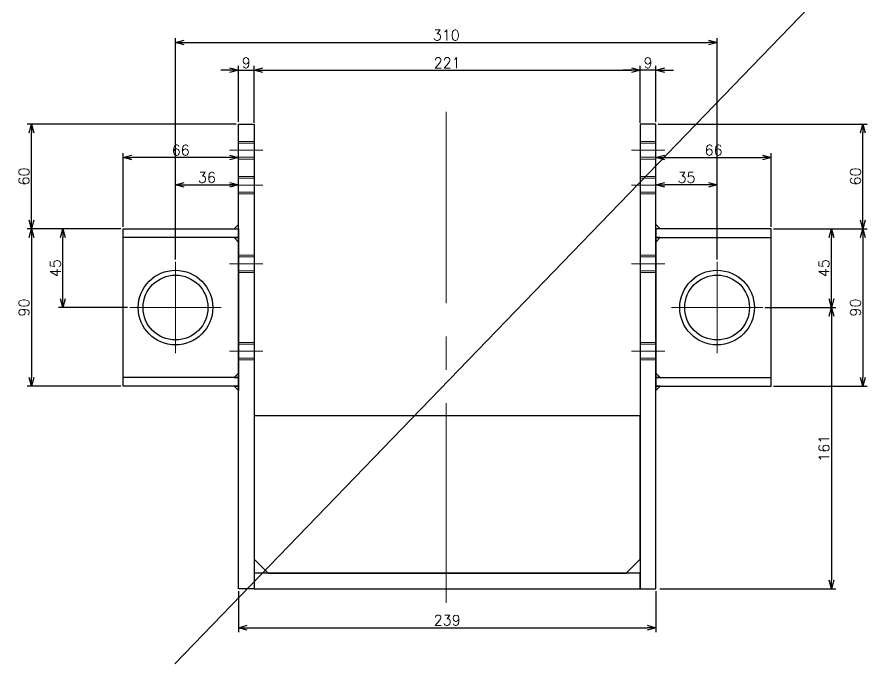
# Model space of a CAD drawing. Header units: millimetres. Extents: x -16130 to 36813, y -8099 to 27484.
# Drawn here: x 8671.5 to 9162.5, y 17818.8 to 18188.9 of the extents above; entities that cross this region are included whole.
import ezdxf

# ---------------------------------------------------------------- set-up
doc = ezdxf.new("R2010")
doc.units = ezdxf.units.MM
doc.header["$LTSCALE"] = 6
doc.header["$PDMODE"] = 99
doc.header["$PDSIZE"] = 1
doc.linetypes.add('CENTER2', pattern=[28.575, 19.05, -3.175, 3.175, -3.175])
doc.linetypes.add('HIDDEN', pattern=[9.525, 6.35, -3.175])
for name, color, linetype, lineweight in [('04_HIDDEN', 2, 'HIDDEN', 13), ('05_CENTER', 4, 'CENTER2', 13), ('08_DIM', 3, 'Continuous', 13)]:
    doc.layers.add(name, color=color, linetype=linetype, lineweight=lineweight)
doc.styles.add('KSS_TXT', font='txt.shx', dxfattribs={"bigfont": 'extfont2.shx'})
doc.dimstyles.new('KSS_DIM', dxfattribs={"dimtxt": 3, "dimasz": 2.5, "dimexe": 1.25, "dimexo": 0.625, "dimtad": 1, "dimdsep": 46, "dimtxsty": 'KSS_TXT', "dimblk": 'OPEN30', "dimcen": 0, "dimazin": 2, "dimtfac": 0.75, "dimtmove": 0, "dimatfit": 3, "dimldrblk": 'OPEN30', "dimfxl": 1, "dimtolj": 1, "dimarcsym": 0})

# ---------------------------------------------------------------- blocks, each defined once
blk = doc.blocks.new('_Open30')
at = {"color": 0, "linetype": 'ByBlock', "lineweight": -2}
for p, q in [((-1, 0.268), (0, 0)), ((0, 0), (-1, -0.268)), ((0, 0), (-1, 0))]:
    blk.add_line(p, q, dxfattribs=at)
blk = doc.blocks.new('*D591')
at = {"layer": '08_DIM', "color": 0, "lineweight": -2, "transparency": 16777216}
for p, q in [((8798.17, 17860.46), (8798.17, 17837.04)), ((9037.17, 17860.46), (9037.17, 17837.04)), ((8803.17, 17839.54), (9032.17, 17839.54))]:
    blk.add_line(p, q, dxfattribs=at)
at = {"layer": 'Defpoints', "color": 0, "transparency": 16777216}
for p in [(8798.17, 17861.71), (9037.17, 17861.71), (9037.17, 17839.54)]:
    blk.add_point(p, dxfattribs=at)
at = {"layer": '08_DIM', "color": 0, "lineweight": -2, "transparency": 16777216, "xscale": 5, "yscale": 5, "zscale": 5, "rotation": 180}
blk.add_blockref('_Open30', (8798.17, 17839.54), dxfattribs=at)
at = {"layer": '08_DIM', "color": 0, "lineweight": -2, "transparency": 16777216, "xscale": 5, "yscale": 5, "zscale": 5}
blk.add_blockref('_Open30', (9037.17, 17839.54), dxfattribs=at)
at = {"layer": '08_DIM', "color": 0, "transparency": 16777216, "insert": (8917.67, 17843.79), "char_height": 6, "attachment_point": 5, "style": 'KSS_TXT'}
blk.add_mtext('\\A1;239', dxfattribs=at)
blk = doc.blocks.new('*D1360')
at = {"layer": '08_DIM', "color": 0, "lineweight": -2, "transparency": 16777216}
for p, q in [((9104.42, 18067.71), (9140.11, 18067.71)), ((9137.61, 18027.71), (9137.61, 18062.71)), ((9099.58, 18022.71), (9140.11, 18022.71))]:
    blk.add_line(p, q, dxfattribs=at)
at = {"layer": 'Defpoints', "color": 0, "transparency": 16777216}
for p in [(9103.17, 18067.71), (9137.61, 18067.71), (9098.33, 18022.71)]:
    blk.add_point(p, dxfattribs=at)
at = {"layer": '08_DIM', "color": 0, "lineweight": -2, "transparency": 16777216, "xscale": 5, "yscale": 5, "zscale": 5}
for p, rotation in [((9137.61, 18067.71), 90), ((9137.61, 18022.71), 270)]:
    blk.add_blockref('_Open30', p, dxfattribs=dict(at, rotation=rotation))
at = {"layer": '08_DIM', "color": 0, "transparency": 16777216, "insert": (9133.36, 18045.21), "char_height": 6, "attachment_point": 5, "rotation": 90, "style": 'KSS_TXT'}
blk.add_mtext('\\A1;45', dxfattribs=at)
blk = doc.blocks.new('*D1361')
at = {"layer": '08_DIM', "color": 0, "lineweight": -2, "transparency": 16777216}
for p, q in [((9104.42, 18067.71), (9158.11, 18067.71)), ((9155.61, 18062.71), (9155.61, 17982.71)), ((9104.42, 17977.71), (9158.11, 17977.71))]:
    blk.add_line(p, q, dxfattribs=at)
at = {"layer": 'Defpoints', "color": 0, "transparency": 16777216}
for p in [(9103.17, 18067.71), (9103.17, 17977.71), (9155.61, 17977.71)]:
    blk.add_point(p, dxfattribs=at)
at = {"layer": '08_DIM', "color": 0, "lineweight": -2, "transparency": 16777216, "xscale": 5, "yscale": 5, "zscale": 5}
for p, rotation in [((9155.61, 18067.71), 90), ((9155.61, 17977.71), 270)]:
    blk.add_blockref('_Open30', p, dxfattribs=dict(at, rotation=rotation))
at = {"layer": '08_DIM', "color": 0, "transparency": 16777216, "insert": (9151.36, 18022.71), "char_height": 6, "attachment_point": 5, "rotation": 90, "style": 'KSS_TXT'}
blk.add_mtext('\\A1;90', dxfattribs=at)
blk = doc.blocks.new('*D1362')
at = {"layer": '08_DIM', "color": 0, "lineweight": -2, "transparency": 16777216}
for p, q in [((9037.17, 18078.46), (9037.17, 18095.39)), ((9067.17, 18092.89), (9042.17, 18092.89)), ((9072.17, 18050.13), (9072.17, 18095.39))]:
    blk.add_line(p, q, dxfattribs=at)
at = {"layer": 'Defpoints', "color": 0, "transparency": 16777216}
for p in [(9037.17, 18092.89), (9037.17, 18077.21), (9072.17, 18048.88)]:
    blk.add_point(p, dxfattribs=at)
at = {"layer": '08_DIM', "color": 0, "lineweight": -2, "transparency": 16777216, "xscale": 5, "yscale": 5, "zscale": 5, "rotation": 180}
blk.add_blockref('_Open30', (9037.17, 18092.89), dxfattribs=at)
at = {"layer": '08_DIM', "color": 0, "lineweight": -2, "transparency": 16777216, "xscale": 5, "yscale": 5, "zscale": 5}
blk.add_blockref('_Open30', (9072.17, 18092.89), dxfattribs=at)
at = {"layer": '08_DIM', "color": 0, "transparency": 16777216, "insert": (9054.67, 18097.14), "char_height": 6, "attachment_point": 5, "style": 'KSS_TXT'}
blk.add_mtext('\\A1;35', dxfattribs=at)
blk = doc.blocks.new('*D1363')
at = {"layer": '08_DIM', "color": 0, "lineweight": -2, "transparency": 16777216}
for p, q in [((9037.17, 18078.46), (9037.17, 18111)), ((9103.17, 18068.96), (9103.17, 18111)), ((9042.17, 18108.5), (9098.17, 18108.5))]:
    blk.add_line(p, q, dxfattribs=at)
at = {"layer": 'Defpoints', "color": 0, "transparency": 16777216}
for p in [(9103.17, 18108.5), (9037.17, 18077.21), (9103.17, 18067.71)]:
    blk.add_point(p, dxfattribs=at)
at = {"layer": '08_DIM', "color": 0, "lineweight": -2, "transparency": 16777216, "xscale": 5, "yscale": 5, "zscale": 5, "rotation": 180}
blk.add_blockref('_Open30', (9037.17, 18108.5), dxfattribs=at)
at = {"layer": '08_DIM', "color": 0, "lineweight": -2, "transparency": 16777216, "xscale": 5, "yscale": 5, "zscale": 5}
blk.add_blockref('_Open30', (9103.17, 18108.5), dxfattribs=at)
at = {"layer": '08_DIM', "color": 0, "transparency": 16777216, "insert": (9070.17, 18112.75), "char_height": 6, "attachment_point": 5, "style": 'KSS_TXT'}
blk.add_mtext('\\A1;66', dxfattribs=at)
blk = doc.blocks.new('*D1364')
at = {"layer": '08_DIM', "color": 0, "lineweight": -2, "transparency": 16777216}
for p, q in [((9028.17, 18128.46), (9028.17, 18161)), ((9037.17, 18128.96), (9037.17, 18161)), ((9023.17, 18158.5), (9018.17, 18158.5)), ((9037.17, 18158.5), (9028.17, 18158.5)), ((9042.17, 18158.5), (9047.17, 18158.5))]:
    blk.add_line(p, q, dxfattribs=at)
at = {"layer": 'Defpoints', "color": 0, "transparency": 16777216}
for p in [(9028.17, 18158.5), (9028.17, 18127.21), (9037.17, 18127.71)]:
    blk.add_point(p, dxfattribs=at)
at = {"layer": '08_DIM', "color": 0, "lineweight": -2, "transparency": 16777216, "xscale": 5, "yscale": 5, "zscale": 5}
blk.add_blockref('_Open30', (9028.17, 18158.5), dxfattribs=at)
at = {"layer": '08_DIM', "color": 0, "lineweight": -2, "transparency": 16777216, "xscale": 5, "yscale": 5, "zscale": 5, "rotation": 180}
blk.add_blockref('_Open30', (9037.17, 18158.5), dxfattribs=at)
at = {"layer": '08_DIM', "color": 0, "transparency": 16777216, "insert": (9032.67, 18162.75), "char_height": 6, "attachment_point": 5, "style": 'KSS_TXT'}
blk.add_mtext('\\A1;9', dxfattribs=at)
blk = doc.blocks.new('*D1365')
at = {"layer": '08_DIM', "color": 0, "lineweight": -2, "transparency": 16777216}
for p, q in [((8730.92, 18067.71), (8695.22, 18067.71)), ((8697.72, 18027.71), (8697.72, 18062.71)), ((8734.75, 18022.71), (8695.22, 18022.71))]:
    blk.add_line(p, q, dxfattribs=at)
at = {"layer": 'Defpoints', "color": 0, "transparency": 16777216}
for p in [(8697.72, 18067.71), (8732.17, 18067.71), (8736, 18022.71)]:
    blk.add_point(p, dxfattribs=at)
at = {"layer": '08_DIM', "color": 0, "lineweight": -2, "transparency": 16777216, "xscale": 5, "yscale": 5, "zscale": 5}
for p, rotation in [((8697.72, 18067.71), 90), ((8697.72, 18022.71), 270)]:
    blk.add_blockref('_Open30', p, dxfattribs=dict(at, rotation=rotation))
at = {"layer": '08_DIM', "color": 0, "transparency": 16777216, "insert": (8693.46, 18045.21), "char_height": 6, "attachment_point": 5, "rotation": 90, "style": 'KSS_TXT'}
blk.add_mtext('\\A1;45', dxfattribs=at)
blk = doc.blocks.new('*D1366')
at = {"layer": '08_DIM', "color": 0, "lineweight": -2, "transparency": 16777216}
for p, q in [((8730.92, 18067.71), (8677.22, 18067.71)), ((8679.72, 18062.71), (8679.72, 17982.71)), ((8730.92, 17977.71), (8677.22, 17977.71))]:
    blk.add_line(p, q, dxfattribs=at)
at = {"layer": 'Defpoints', "color": 0, "transparency": 16777216}
for p in [(8732.17, 18067.71), (8679.72, 17977.71), (8732.17, 17977.71)]:
    blk.add_point(p, dxfattribs=at)
at = {"layer": '08_DIM', "color": 0, "lineweight": -2, "transparency": 16777216, "xscale": 5, "yscale": 5, "zscale": 5}
for p, rotation in [((8679.72, 18067.71), 90), ((8679.72, 17977.71), 270)]:
    blk.add_blockref('_Open30', p, dxfattribs=dict(at, rotation=rotation))
at = {"layer": '08_DIM', "color": 0, "transparency": 16777216, "insert": (8675.47, 18022.71), "char_height": 6, "attachment_point": 5, "rotation": 90, "style": 'KSS_TXT'}
blk.add_mtext('\\A1;90', dxfattribs=at)
blk = doc.blocks.new('*D1367')
at = {"layer": '08_DIM', "color": 0, "lineweight": -2, "transparency": 16777216}
for p, q in [((8762.17, 18050.13), (8762.17, 18095.39)), ((8767.17, 18092.89), (8793.17, 18092.89)), ((8798.17, 18078.46), (8798.17, 18095.39))]:
    blk.add_line(p, q, dxfattribs=at)
at = {"layer": 'Defpoints', "color": 0, "transparency": 16777216}
for p in [(8798.17, 18092.89), (8798.17, 18077.21), (8762.17, 18048.88)]:
    blk.add_point(p, dxfattribs=at)
at = {"layer": '08_DIM', "color": 0, "lineweight": -2, "transparency": 16777216, "xscale": 5, "yscale": 5, "zscale": 5, "rotation": 180}
blk.add_blockref('_Open30', (8762.17, 18092.89), dxfattribs=at)
at = {"layer": '08_DIM', "color": 0, "lineweight": -2, "transparency": 16777216, "xscale": 5, "yscale": 5, "zscale": 5}
blk.add_blockref('_Open30', (8798.17, 18092.89), dxfattribs=at)
at = {"layer": '08_DIM', "color": 0, "transparency": 16777216, "insert": (8780.17, 18097.14), "char_height": 6, "attachment_point": 5, "style": 'KSS_TXT'}
blk.add_mtext('\\A1;36', dxfattribs=at)
blk = doc.blocks.new('*D1368')
at = {"layer": '08_DIM', "color": 0, "lineweight": -2, "transparency": 16777216}
for p, q in [((8732.17, 18068.96), (8732.17, 18111)), ((8798.17, 18078.46), (8798.17, 18111)), ((8793.17, 18108.5), (8737.17, 18108.5))]:
    blk.add_line(p, q, dxfattribs=at)
at = {"layer": 'Defpoints', "color": 0, "transparency": 16777216}
for p in [(8732.17, 18108.5), (8798.17, 18077.21), (8732.17, 18067.71)]:
    blk.add_point(p, dxfattribs=at)
at = {"layer": '08_DIM', "color": 0, "lineweight": -2, "transparency": 16777216, "xscale": 5, "yscale": 5, "zscale": 5, "rotation": 180}
blk.add_blockref('_Open30', (8732.17, 18108.5), dxfattribs=at)
at = {"layer": '08_DIM', "color": 0, "lineweight": -2, "transparency": 16777216, "xscale": 5, "yscale": 5, "zscale": 5}
blk.add_blockref('_Open30', (8798.17, 18108.5), dxfattribs=at)
at = {"layer": '08_DIM', "color": 0, "transparency": 16777216, "insert": (8765.17, 18112.75), "char_height": 6, "attachment_point": 5, "style": 'KSS_TXT'}
blk.add_mtext('\\A1;66', dxfattribs=at)
blk = doc.blocks.new('*D1369')
at = {"layer": '08_DIM', "color": 0, "lineweight": -2, "transparency": 16777216}
for p, q in [((8798.17, 18128.96), (8798.17, 18161)), ((8807.17, 18128.46), (8807.17, 18161)), ((8793.17, 18158.5), (8788.17, 18158.5)), ((8798.17, 18158.5), (8807.17, 18158.5)), ((8812.17, 18158.5), (8817.17, 18158.5))]:
    blk.add_line(p, q, dxfattribs=at)
at = {"layer": 'Defpoints', "color": 0, "transparency": 16777216}
for p in [(8807.17, 18158.5), (8798.17, 18127.71), (8807.17, 18127.21)]:
    blk.add_point(p, dxfattribs=at)
at = {"layer": '08_DIM', "color": 0, "lineweight": -2, "transparency": 16777216, "xscale": 5, "yscale": 5, "zscale": 5}
blk.add_blockref('_Open30', (8798.17, 18158.5), dxfattribs=at)
at = {"layer": '08_DIM', "color": 0, "lineweight": -2, "transparency": 16777216, "xscale": 5, "yscale": 5, "zscale": 5, "rotation": 180}
blk.add_blockref('_Open30', (8807.17, 18158.5), dxfattribs=at)
at = {"layer": '08_DIM', "color": 0, "transparency": 16777216, "insert": (8802.67, 18162.75), "char_height": 6, "attachment_point": 5, "style": 'KSS_TXT'}
blk.add_mtext('\\A1;9', dxfattribs=at)
blk = doc.blocks.new('*D1376')
at = {"layer": '08_DIM', "color": 0, "lineweight": -2, "transparency": 16777216}
for p, q in [((8807.17, 18128.46), (8807.17, 18161)), ((9028.17, 18128.46), (9028.17, 18161)), ((8812.17, 18158.5), (9023.17, 18158.5))]:
    blk.add_line(p, q, dxfattribs=at)
at = {"layer": 'Defpoints', "color": 0, "transparency": 16777216}
for p in [(9028.17, 18158.5), (8807.17, 18127.21), (9028.17, 18127.21)]:
    blk.add_point(p, dxfattribs=at)
at = {"layer": '08_DIM', "color": 0, "lineweight": -2, "transparency": 16777216, "xscale": 5, "yscale": 5, "zscale": 5, "rotation": 180}
blk.add_blockref('_Open30', (8807.17, 18158.5), dxfattribs=at)
at = {"layer": '08_DIM', "color": 0, "lineweight": -2, "transparency": 16777216, "xscale": 5, "yscale": 5, "zscale": 5}
blk.add_blockref('_Open30', (9028.17, 18158.5), dxfattribs=at)
at = {"layer": '08_DIM', "color": 0, "transparency": 16777216, "insert": (8917.67, 18162.75), "char_height": 6, "attachment_point": 5, "style": 'KSS_TXT'}
blk.add_mtext('\\A1;221', dxfattribs=at)
blk = doc.blocks.new('*D1377')
at = {"layer": '08_DIM', "color": 0, "lineweight": -2, "transparency": 16777216}
for p, q in [((9038.42, 18127.71), (9158.11, 18127.71)), ((9155.61, 18072.71), (9155.61, 18122.71)), ((9104.42, 18067.71), (9158.11, 18067.71))]:
    blk.add_line(p, q, dxfattribs=at)
at = {"layer": 'Defpoints', "color": 0, "transparency": 16777216}
for p in [(9037.17, 18127.71), (9155.61, 18127.71), (9103.17, 18067.71)]:
    blk.add_point(p, dxfattribs=at)
at = {"layer": '08_DIM', "color": 0, "lineweight": -2, "transparency": 16777216, "xscale": 5, "yscale": 5, "zscale": 5}
for p, rotation in [((9155.61, 18127.71), 90), ((9155.61, 18067.71), 270)]:
    blk.add_blockref('_Open30', p, dxfattribs=dict(at, rotation=rotation))
at = {"layer": '08_DIM', "color": 0, "transparency": 16777216, "insert": (9151.36, 18097.71), "char_height": 6, "attachment_point": 5, "rotation": 90, "style": 'KSS_TXT'}
blk.add_mtext('\\A1;60', dxfattribs=at)
blk = doc.blocks.new('*D1378')
at = {"layer": '08_DIM', "color": 0, "lineweight": -2, "transparency": 16777216}
for p, q in [((8796.92, 18127.71), (8677.22, 18127.71)), ((8679.72, 18072.71), (8679.72, 18122.71)), ((8730.92, 18067.71), (8677.22, 18067.71))]:
    blk.add_line(p, q, dxfattribs=at)
at = {"layer": 'Defpoints', "color": 0, "transparency": 16777216}
for p in [(8679.72, 18127.71), (8798.17, 18127.71), (8732.17, 18067.71)]:
    blk.add_point(p, dxfattribs=at)
at = {"layer": '08_DIM', "color": 0, "lineweight": -2, "transparency": 16777216, "xscale": 5, "yscale": 5, "zscale": 5}
for p, rotation in [((8679.72, 18127.71), 90), ((8679.72, 18067.71), 270)]:
    blk.add_blockref('_Open30', p, dxfattribs=dict(at, rotation=rotation))
at = {"layer": '08_DIM', "color": 0, "transparency": 16777216, "insert": (8675.47, 18097.71), "char_height": 6, "attachment_point": 5, "rotation": 90, "style": 'KSS_TXT'}
blk.add_mtext('\\A1;60', dxfattribs=at)
blk = doc.blocks.new('*D1391')
at = {"layer": '08_DIM', "color": 0, "lineweight": -2, "transparency": 16777216}
for p, q in [((8762.17, 18050.13), (8762.17, 18176.81)), ((8767.17, 18174.31), (9067.17, 18174.31)), ((9072.17, 18050.13), (9072.17, 18176.81))]:
    blk.add_line(p, q, dxfattribs=at)
at = {"layer": 'Defpoints', "color": 0, "transparency": 16777216}
for p in [(9072.17, 18174.31), (8762.17, 18048.88), (9072.17, 18048.88)]:
    blk.add_point(p, dxfattribs=at)
at = {"layer": '08_DIM', "color": 0, "lineweight": -2, "transparency": 16777216, "xscale": 5, "yscale": 5, "zscale": 5, "rotation": 180}
blk.add_blockref('_Open30', (8762.17, 18174.31), dxfattribs=at)
at = {"layer": '08_DIM', "color": 0, "lineweight": -2, "transparency": 16777216, "xscale": 5, "yscale": 5, "zscale": 5}
blk.add_blockref('_Open30', (9072.17, 18174.31), dxfattribs=at)
at = {"layer": '08_DIM', "color": 0, "transparency": 16777216, "insert": (8917.17, 18178.56), "char_height": 6, "attachment_point": 5, "style": 'KSS_TXT'}
blk.add_mtext('\\A1;310', dxfattribs=at)
blk = doc.blocks.new('A$C0C37755B_1_1')
at = {"color": 0}
for p, q in [((-119, 160), (-185, 160)), ((120, 160), (186, 160)), ((-119, 80), (-185, 80)), ((120, 80), (186, 80))]:
    blk.add_line(p, q, dxfattribs=at)
for points in [[(-110, -41), (-119, -41), (-119, 225), (-110, 225)], [(111, -41), (120, -41), (120, 225), (111, 225)], [(-185, 165), (-119, 165), (-119, 75), (-185, 75)], [(186, 165), (120, 165), (120, 75), (186, 75)], [(-102, -32), (103, -32), (111, -24), (111, 58), (-110, 58), (-110, -24)], [(-110, -41), (111, -41), (111, -32), (-110, -32)]]:
    blk.add_lwpolyline(points, close=True, dxfattribs=at)
at = {"color": 3}
for points in [[(-119, 165), (-119, 167.5), (-119, 167.5), (-121.5, 165)], [(120, 165), (120, 167.5), (120, 167.5), (122.5, 165)], [(-119, 160), (-119, 157.5), (-119, 157.5), (-121.5, 160)], [(120, 160), (120, 157.5), (120, 157.5), (122.5, 160)], [(-119, 80), (-119, 82.5), (-119, 82.5), (-121.5, 80)], [(120, 80), (120, 82.5), (120, 82.5), (122.5, 80)], [(-119, 75), (-119, 72.5), (-119, 72.5), (-121.5, 75)], [(120, 75), (120, 72.5), (120, 72.5), (122.5, 75)]]:
    blk.add_lwpolyline(points, close=True, dxfattribs=at)
at = {"color": 0}
for centre, radius in [((-155, 120), 21.35), ((-155, 120), 18.55), ((155, 120), 21.35), ((155, 120), 18.55)]:
    blk.add_circle(centre, radius, dxfattribs=at)
at = {"layer": '04_HIDDEN'}
for p, q in [((-110, 215), (-119, 215)), ((-110, 214), (-119, 214)), ((111, 215), (120, 215)), ((111, 214), (120, 214)), ((-110, 206), (-119, 206)), ((-110, 205), (-119, 205)), ((111, 206), (120, 206)), ((111, 205), (120, 205)), ((-110, 195), (-119, 195)), ((-110, 194), (-119, 194)), ((111, 195), (120, 195)), ((111, 194), (120, 194)), ((-110, 186), (-119, 186)), ((-110, 185), (-119, 185)), ((111, 186), (120, 186)), ((111, 185), (120, 185)), ((-110, 150), (-119, 150)), ((-110, 149), (-119, 149)), ((111, 150), (120, 150)), ((111, 149), (120, 149)), ((-110, 141), (-119, 141)), ((-110, 140), (-119, 140)), ((111, 141), (120, 141)), ((111, 140), (120, 140)), ((-110, 100), (-119, 100)), ((-110, 99), (-119, 99)), ((111, 100), (120, 100)), ((111, 99), (120, 99)), ((-110, 91), (-119, 91)), ((-110, 90), (-119, 90)), ((111, 91), (120, 91)), ((111, 90), (120, 90))]:
    blk.add_line(p, q, dxfattribs=at)
at = {"layer": '05_CENTER'}
for p, q in [((0, -48.93), (0, 231.93)), ((-105, 210), (-124, 210)), ((106, 210), (125, 210)), ((-105, 190), (-124, 190)), ((106, 190), (125, 190)), ((-155, 93.83), (-155, 146.17)), ((-105, 145), (-124, 145)), ((106, 145), (125, 145)), ((155, 146.17), (155, 93.83)), ((-128.83, 120), (-181.17, 120)), ((128.83, 120), (181.17, 120)), ((-105, 95), (-124, 95)), ((106, 95), (125, 95))]:
    blk.add_line(p, q, dxfattribs=at)
blk = doc.blocks.new('*D1487')
at = {"layer": '08_DIM', "color": 0, "lineweight": -2, "transparency": 16777216}
for p, q in [((9099.58, 18022.71), (9140.11, 18022.71)), ((9137.61, 18017.71), (9137.61, 17866.71)), ((9039.42, 17861.71), (9140.11, 17861.71))]:
    blk.add_line(p, q, dxfattribs=at)
at = {"layer": 'Defpoints', "color": 0, "transparency": 16777216}
for p in [(9098.33, 18022.71), (9038.17, 17861.71), (9137.61, 17861.71)]:
    blk.add_point(p, dxfattribs=at)
at = {"layer": '08_DIM', "color": 0, "lineweight": -2, "transparency": 16777216, "xscale": 5, "yscale": 5, "zscale": 5}
for p, rotation in [((9137.61, 18022.71), 90), ((9137.61, 17861.71), 270)]:
    blk.add_blockref('_Open30', p, dxfattribs=dict(at, rotation=rotation))
at = {"layer": '08_DIM', "color": 0, "transparency": 16777216, "insert": (9133.36, 17942.21), "char_height": 6, "attachment_point": 5, "rotation": 90, "style": 'KSS_TXT'}
blk.add_mtext('\\A1;161', dxfattribs=at)

msp = doc.modelspace()

# ---------------------------------------------------------------- linework, layer by layer
at = {"color": 2}
msp.add_line((9377.72617, 18456.48728), (8761.70535, 17818.84501), dxfattribs=at)

# ---------------------------------------------------------------- block references
msp.add_blockref('A$C0C37755B_1_1', (8917.16542, 17902.71259))

# ---------------------------------------------------------------- dimensions: what is measured, and where the dimension line sits
at = {"layer": '08_DIM'}
for base, p1, p2, picture, middle in [((9072.16542, 18174.31392), (8762.16542, 18048.87834), (9072.16542, 18048.87834), '*D1391', (8917.16542, 18178.56392)), ((8807.16542, 18158.50048), (8798.16542, 18127.71259), (8807.16542, 18127.21259), '*D1369', (8802.66542, 18162.75048)), ((8732.16542, 18108.50048), (8798.16542, 18077.21259), (8732.16542, 18067.71259), '*D1368', (8765.16542, 18112.75048)), ((8798.16542, 18092.88764), (8762.16542, 18048.87834), (8798.16542, 18077.21259), '*D1367', (8780.16542, 18097.13764)), ((9037.16542, 17839.54089), (8798.16542, 17861.71259), (9037.16542, 17861.71259), '*D591', (8917.66542, 17843.79089))]:
    dim = msp.add_linear_dim(base=base, p1=p1, p2=p2, dimstyle='KSS_DIM', override={"dimscale": 2}, dxfattribs=at)
    dim.commit()
    dim.dimension.update_dxf_attribs({"geometry": picture, "text_midpoint": middle})
for base, p1, p2, angle, picture, middle in [((9028.16542, 18158.50048), (8807.16542, 18127.21259), (9028.16542, 18127.21259), 180, '*D1376', (8917.66542, 18162.75048)), ((9028.16542, 18158.50048), (9037.16542, 18127.71259), (9028.16542, 18127.21259), 180, '*D1364', (9032.66542, 18162.75048)), ((8679.72313, 18127.71259), (8732.16542, 18067.71259), (8798.16542, 18127.71259), 90, '*D1378', (8675.47313, 18097.71259)), ((9155.60771, 18127.71259), (9103.16542, 18067.71259), (9037.16542, 18127.71259), 90, '*D1377', (9151.35771, 18097.71259)), ((9103.16542, 18108.50048), (9037.16542, 18077.21259), (9103.16542, 18067.71259), 180, '*D1363', (9070.16542, 18112.75048)), ((9037.16542, 18092.88764), (9072.16542, 18048.87834), (9037.16542, 18077.21259), 180, '*D1362', (9054.66542, 18097.14181)), ((8679.72313, 17977.71259), (8732.16542, 18067.71259), (8732.16542, 17977.71259), 90, '*D1366', (8675.47313, 18022.71259)), ((8697.71915, 18067.71259), (8735.99967, 18022.71259), (8732.16542, 18067.71259), 90, '*D1365', (8693.46499, 18045.21259)), ((9137.61169, 18067.71259), (9098.33117, 18022.71259), (9103.16542, 18067.71259), 90, '*D1360', (9133.35752, 18045.21259)), ((9155.60771, 17977.71259), (9103.16542, 18067.71259), (9103.16542, 17977.71259), 90, '*D1361', (9151.35771, 18022.71259))]:
    dim = msp.add_linear_dim(base=base, p1=p1, p2=p2, angle=angle, dimstyle='KSS_DIM', override={"dimscale": 2}, dxfattribs=at)
    dim.commit()
    dim.dimension.update_dxf_attribs({"geometry": picture, "text_midpoint": middle})
at = {"layer": '08_DIM', "color": 1}
dim = msp.add_linear_dim(base=(9137.61169, 17861.71259), p1=(9098.33117, 18022.71259), p2=(9038.16542, 17861.71259), angle=90, dimstyle='KSS_DIM', override={"dimscale": 2}, dxfattribs=at)
dim.commit()
dim.dimension.update_dxf_attribs({"geometry": '*D1487', "text_midpoint": (9133.36169, 17942.21259)})

doc.saveas('drawing.dxf')
